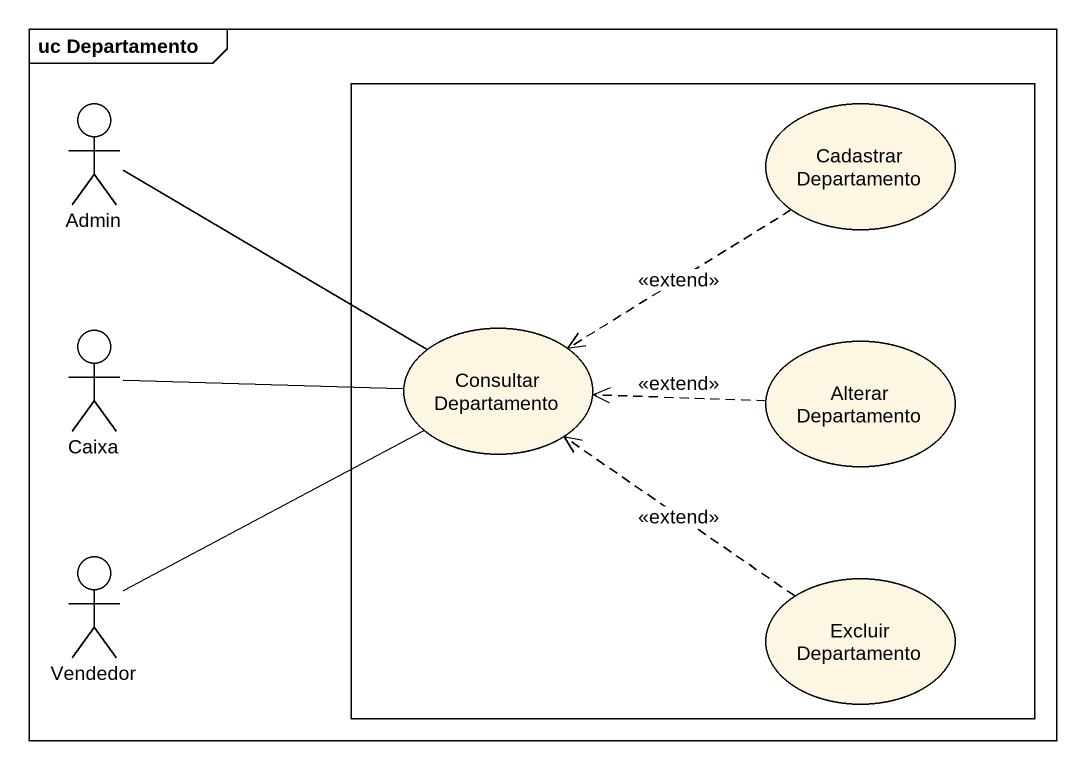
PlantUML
@startuml
mainframe uc Departamento
actor Admin
rectangle " " as rectangle1 {
  usecase "Cadastrar Departamento" as Cadastrar_Departamento
  usecase "Consultar Departamento" as Consultar_Departamento
  usecase "Alterar Departamento" as Alterar_Departamento
  usecase "Excluir Departamento" as Excluir_Departamento
}
actor Caixa
actor Vendedor
Admin -right- Consultar_Departamento
Cadastrar_Departamento ..> Consultar_Departamento : <<extend>>
Caixa -right- Consultar_Departamento
Alterar_Departamento .left.> Consultar_Departamento : <<extend>>
Vendedor -up- Consultar_Departamento
Excluir_Departamento .up.> Consultar_Departamento : <<extend>>
@enduml
